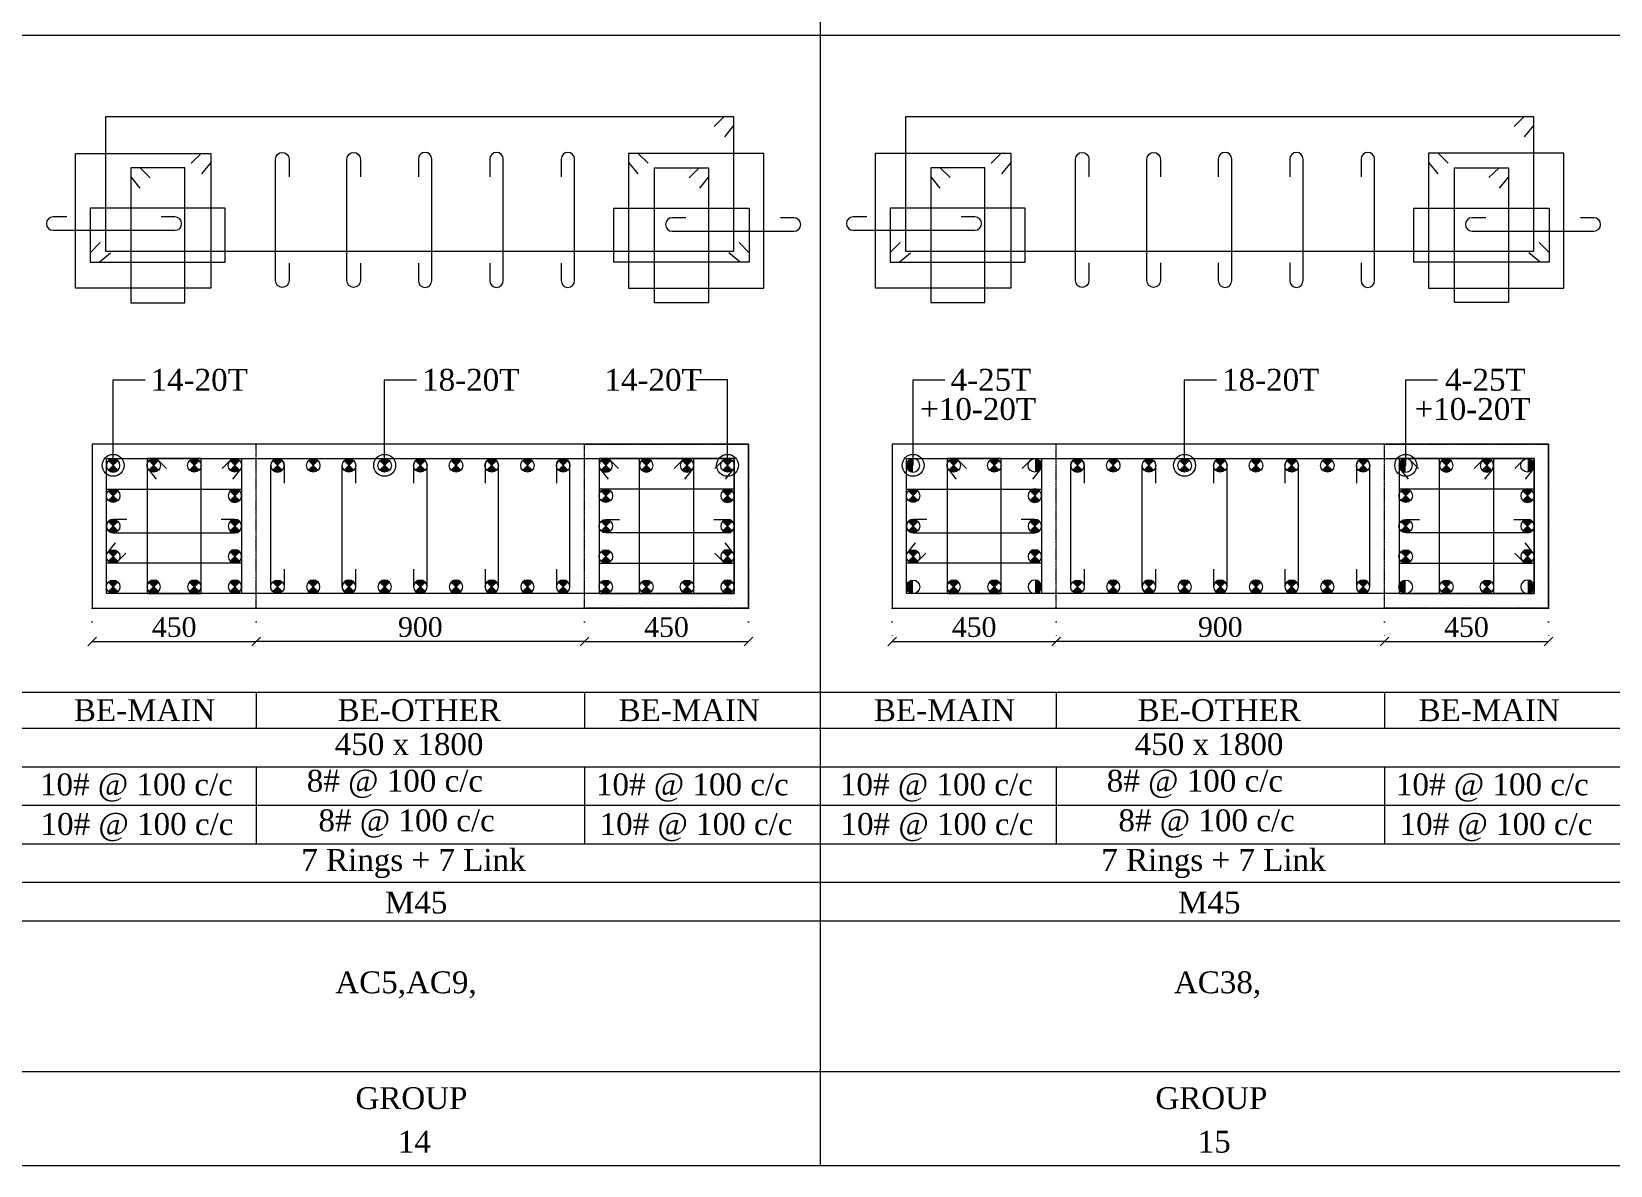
# Model space of a CAD drawing. Header units: millimetres. Extents: x 303 to 27724, y 300 to 68956.
# Drawn here: x 10207 to 14536, y 300 to 3408 of the extents above; entities that cross this region are included whole.
import ezdxf

# ---------------------------------------------------------------- set-up
doc = ezdxf.new("R2010")
doc.units = ezdxf.units.MM
doc.linetypes.add('DOT2', pattern=[0.125, 0, -0.125])
doc.linetypes.add('HIDDEN', pattern=[0.375, 0.25, -0.125])
doc.layers.get('Defpoints').update_dxf_attribs({"lineweight": 0})
for name, color, linetype, lineweight in [('S-COL. STEEL DIA', 1, 'Continuous', 9), ('S-DIM FOOTING', 7, 'Continuous', 0), ('S-SECTION', 5, 'Continuous', 0), ('S-SECTION MARK', 7, 'Continuous', 0), ('S-SHEET', 7, 'Continuous', 0), ('S-STEEL', 1, 'Continuous', 9), ('S-STEEL-1', 1, 'Continuous', 0), ('S-TEXT', 7, 'Continuous', 0)]:
    doc.layers.add(name, color=color, linetype=linetype, lineweight=lineweight)
doc.styles.add('AR', font='ARIALUNI.TTF', dxfattribs={"width": 0.8})
doc.styles.add('S-ROMANS', font='times.ttf')
doc.styles.add('TEXT', font='times.ttf')
doc.dimstyles.new('100', dxfattribs={"dimtxt": 180, "dimasz": 80, "dimexe": 0.18, "dimexo": 0.0625, "dimgap": 1, "dimtad": 1, "dimdec": 0, "dimzin": 0, "dimdsep": 46, "dimtxsty": 'AR', "dimblk": 'DOT', "dimcen": 0.09, "dimse1": 1, "dimse2": 1, "dimclrd": 50, "dimclrt": 256, "dimadec": 0, "dimazin": 0, "dimtfac": 1, "dimtdec": 0, "dimtix": 1, "dimtofl": 0, "dimtmove": 2, "dimatfit": 0, "dimfxl": 1, "dimtolj": 1, "dimtzin": 0, "dimlwd": -1, "dimarcsym": 0})
doc.dimstyles.new('SETU', dxfattribs={"dimtxt": 230, "dimasz": 0.2, "dimexe": 0.1, "dimexo": 0.1, "dimgap": 0.05, "dimtad": 1, "dimdec": 0, "dimzin": 0, "dimdsep": 46, "dimtxsty": 'TEXT', "dimblk": 'OBLIQUE', "dimcen": 0.09, "dimdle": 0.1, "dimclrd": 4, "dimclre": 256, "dimclrt": 256, "dimadec": 1, "dimazin": 0, "dimtfac": 1, "dimtdec": 0, "dimtix": 1, "dimtofl": 0, "dimtmove": 2, "dimatfit": 0, "dimfxl": 1, "dimtolj": 1, "dimtzin": 0, "dimlwd": -1, "dimlwe": -1, "dimarcsym": 1})

# ---------------------------------------------------------------- blocks, each defined once
blk = doc.blocks.new('*U18')
at = {"layer": 'S-COL. STEEL DIA'}
h = blk.add_hatch(color=256, dxfattribs=at)
h.dxf.hatch_style = 1
h.paths.add_polyline_path([(0, 0), (0, -18.5, 0.198912), (13, -13)])
h.paths.add_polyline_path([(0, 0), (-13, -13, 0.198912), (0, -18.5)])
h.paths.add_polyline_path([(0, 18.5, 0.198912), (-13, 13), (0, 0)])
h.paths.add_polyline_path([(13, 13, 0.198912), (0, 18.5), (0, 0)])
at = {"layer": 'S-COL. STEEL DIA', "lineweight": 5}
for p, q in [((-13, 13), (13, -13)), ((13, 13), (-13, -13))]:
    blk.add_line(p, q, dxfattribs=at)
blk.add_circle((0, 0), 18.5, dxfattribs=at)
blk = doc.blocks.new('_Dot')
at = {"linetype": 'ByBlock', "lineweight": -2}
blk.add_line((-0.5, 0), (-1, 0), dxfattribs=at)
at = {"linetype": 'ByBlock', "const_width": 0.5}
blk.add_lwpolyline([(-0.25, 0, 1), (0.25, 0, 1)], format="xyb", close=True, dxfattribs=at)
blk = doc.blocks.new('_Oblique')
at = {"color": 0, "linetype": 'ByBlock', "lineweight": -2}
blk.add_line((-0.5, -0.5), (0.5, 0.5), dxfattribs=at)
blk = doc.blocks.new('*D907')
at = {"layer": 'Defpoints', "color": 0}
for p in [(1839273.4, 621861), (1839723.4, 621861), (1839723.4, 621769.5)]:
    blk.add_point(p, dxfattribs=at)
at = {"layer": 'S-DIM FOOTING', "linetype": 'DOT2', "ltscale": 300}
for p, q in [((1839273.4, 621860.9), (1839273.4, 621769.4)), ((1839723.4, 621860.9), (1839723.4, 621769.4))]:
    blk.add_line(p, q, dxfattribs=at)
at = {"layer": 'S-DIM FOOTING', "ltscale": 300}
blk.add_line((1839273.2, 621769.5), (1839723.5, 621769.5), dxfattribs=at)
at = {"layer": 'S-DIM FOOTING', "linetype": 'ByBlock', "xscale": 24, "yscale": 24, "zscale": 24, "rotation": 180}
blk.add_blockref('_Oblique', (1839273.4, 621769.5), dxfattribs=at)
at = {"layer": 'S-DIM FOOTING', "linetype": 'ByBlock', "xscale": 24, "yscale": 24, "zscale": 24}
blk.add_blockref('_Oblique', (1839723.4, 621769.5), dxfattribs=at)
at = {"layer": 'S-DIM FOOTING', "insert": (1839498.4, 621809), "char_height": 54, "attachment_point": 5, "style": 'TEXT'}
blk.add_mtext('\\A1;450', dxfattribs=at)
blk = doc.blocks.new('*D908')
at = {"layer": 'Defpoints', "color": 0}
for p in [(1839723.4, 621861), (1840623.4, 621861), (1839723.4, 621769.5)]:
    blk.add_point(p, dxfattribs=at)
at = {"layer": 'S-DIM FOOTING', "linetype": 'DOT2', "ltscale": 300}
for p, q in [((1839723.4, 621860.9), (1839723.4, 621769.4)), ((1840623.4, 621860.9), (1840623.4, 621769.4))]:
    blk.add_line(p, q, dxfattribs=at)
at = {"layer": 'S-DIM FOOTING', "ltscale": 300}
blk.add_line((1840623.5, 621769.5), (1839723.2, 621769.5), dxfattribs=at)
at = {"layer": 'S-DIM FOOTING', "linetype": 'ByBlock', "xscale": 24, "yscale": 24, "zscale": 24, "rotation": 180}
blk.add_blockref('_Oblique', (1839723.4, 621769.5), dxfattribs=at)
at = {"layer": 'S-DIM FOOTING', "linetype": 'ByBlock', "xscale": 24, "yscale": 24, "zscale": 24}
blk.add_blockref('_Oblique', (1840623.4, 621769.5), dxfattribs=at)
at = {"layer": 'S-DIM FOOTING', "insert": (1840173.4, 621809.1), "char_height": 54, "attachment_point": 5, "style": 'TEXT'}
blk.add_mtext('\\A1;900', dxfattribs=at)
blk = doc.blocks.new('*D909')
at = {"layer": 'Defpoints', "color": 0}
for p in [(1840623.4, 621861), (1841073.4, 621861), (1841073.4, 621769.5)]:
    blk.add_point(p, dxfattribs=at)
at = {"layer": 'S-DIM FOOTING', "linetype": 'DOT2', "ltscale": 300}
for p, q in [((1840623.4, 621860.9), (1840623.4, 621769.4)), ((1841073.4, 621860.9), (1841073.4, 621769.4))]:
    blk.add_line(p, q, dxfattribs=at)
at = {"layer": 'S-DIM FOOTING', "ltscale": 300}
blk.add_line((1840623.2, 621769.5), (1841073.5, 621769.5), dxfattribs=at)
at = {"layer": 'S-DIM FOOTING', "linetype": 'ByBlock', "xscale": 24, "yscale": 24, "zscale": 24, "rotation": 180}
blk.add_blockref('_Oblique', (1840623.4, 621769.5), dxfattribs=at)
at = {"layer": 'S-DIM FOOTING', "linetype": 'ByBlock', "xscale": 24, "yscale": 24, "zscale": 24}
blk.add_blockref('_Oblique', (1841073.4, 621769.5), dxfattribs=at)
at = {"layer": 'S-DIM FOOTING', "insert": (1840848.4, 621809), "char_height": 54, "attachment_point": 5, "style": 'TEXT'}
blk.add_mtext('\\A1;450', dxfattribs=at)
blk = doc.blocks.new('*U17')
at = {"layer": 'S-COL. STEEL DIA'}
h = blk.add_hatch(color=256, dxfattribs=at)
h.dxf.hatch_style = 1
h.paths.add_polyline_path([(0, 18.5, 0.414214), (-18.5, 0, 0.414214), (0, -18.5)])
at = {"layer": 'S-COL. STEEL DIA', "lineweight": 5}
blk.add_circle((0, 0), 18.5, dxfattribs=at)
blk = doc.blocks.new('*D940')
at = {"layer": 'Defpoints', "color": 0}
for p in [(1841466.9, 614576.9), (1841916.9, 614576.9), (1841916.9, 614485.4)]:
    blk.add_point(p, dxfattribs=at)
at = {"layer": 'S-DIM FOOTING', "linetype": 'DOT2', "ltscale": 300}
for p, q in [((1841466.9, 614576.8), (1841466.9, 614485.2)), ((1841916.9, 614576.8), (1841916.9, 614485.2))]:
    blk.add_line(p, q, dxfattribs=at)
at = {"layer": 'S-DIM FOOTING', "ltscale": 300}
blk.add_line((1841466.8, 614485.4), (1841917.1, 614485.4), dxfattribs=at)
at = {"layer": 'S-DIM FOOTING', "linetype": 'ByBlock', "xscale": 24, "yscale": 24, "zscale": 24, "rotation": 180}
blk.add_blockref('_Oblique', (1841466.9, 614485.4), dxfattribs=at)
at = {"layer": 'S-DIM FOOTING', "linetype": 'ByBlock', "xscale": 24, "yscale": 24, "zscale": 24}
blk.add_blockref('_Oblique', (1841916.9, 614485.4), dxfattribs=at)
at = {"layer": 'S-DIM FOOTING', "insert": (1841691.9, 614524.8), "char_height": 54, "attachment_point": 5, "style": 'TEXT'}
blk.add_mtext('\\A1;450', dxfattribs=at)
blk = doc.blocks.new('*D941')
at = {"layer": 'Defpoints', "color": 0}
for p in [(1841916.9, 614576.9), (1842816.9, 614576.9), (1841916.9, 614485.4)]:
    blk.add_point(p, dxfattribs=at)
at = {"layer": 'S-DIM FOOTING', "linetype": 'DOT2', "ltscale": 300}
for p, q in [((1841916.9, 614576.8), (1841916.9, 614485.2)), ((1842816.9, 614576.8), (1842816.9, 614485.2))]:
    blk.add_line(p, q, dxfattribs=at)
at = {"layer": 'S-DIM FOOTING', "ltscale": 300}
blk.add_line((1842817.1, 614485.4), (1841916.8, 614485.4), dxfattribs=at)
at = {"layer": 'S-DIM FOOTING', "linetype": 'ByBlock', "xscale": 24, "yscale": 24, "zscale": 24, "rotation": 180}
blk.add_blockref('_Oblique', (1841916.9, 614485.4), dxfattribs=at)
at = {"layer": 'S-DIM FOOTING', "linetype": 'ByBlock', "xscale": 24, "yscale": 24, "zscale": 24}
blk.add_blockref('_Oblique', (1842816.9, 614485.4), dxfattribs=at)
at = {"layer": 'S-DIM FOOTING', "insert": (1842366.9, 614524.9), "char_height": 54, "attachment_point": 5, "style": 'TEXT'}
blk.add_mtext('\\A1;900', dxfattribs=at)
blk = doc.blocks.new('*D942')
at = {"layer": 'Defpoints', "color": 0}
for p in [(1842816.9, 614576.9), (1843266.9, 614576.9), (1843266.9, 614485.4)]:
    blk.add_point(p, dxfattribs=at)
at = {"layer": 'S-DIM FOOTING', "linetype": 'DOT2', "ltscale": 300}
for p, q in [((1842816.9, 614576.8), (1842816.9, 614485.2)), ((1843266.9, 614576.8), (1843266.9, 614485.2))]:
    blk.add_line(p, q, dxfattribs=at)
at = {"layer": 'S-DIM FOOTING', "ltscale": 300}
blk.add_line((1842816.8, 614485.4), (1843267.1, 614485.4), dxfattribs=at)
at = {"layer": 'S-DIM FOOTING', "linetype": 'ByBlock', "xscale": 24, "yscale": 24, "zscale": 24, "rotation": 180}
blk.add_blockref('_Oblique', (1842816.9, 614485.4), dxfattribs=at)
at = {"layer": 'S-DIM FOOTING', "linetype": 'ByBlock', "xscale": 24, "yscale": 24, "zscale": 24}
blk.add_blockref('_Oblique', (1843266.9, 614485.4), dxfattribs=at)
at = {"layer": 'S-DIM FOOTING', "insert": (1843041.9, 614524.8), "char_height": 54, "attachment_point": 5, "style": 'TEXT'}
blk.add_mtext('\\A1;450', dxfattribs=at)
blk = doc.blocks.new('44')
at = {"layer": 'S-SECTION', "color": 8, "linetype": 'HIDDEN', "ltscale": 0.1, "elevation": 1}
for points in [[(1839723.4, 621861), (1839723.4, 622311), (1839273.4, 622311), (1839273.4, 621861)], [(1840623.4, 621861), (1840623.4, 622311), (1841073.4, 622311), (1841073.4, 621861)]]:
    blk.add_lwpolyline(points, close=True, dxfattribs=at)
at = {"layer": 'S-SECTION', "elevation": 1}
blk.add_lwpolyline([(1839273.4, 622311), (1839273.4, 621861), (1841073.4, 621861), (1841073.4, 622311)], close=True, dxfattribs=at)
at = {"layer": 'S-SHEET'}
for p, q in [((1839723.4, 621631.3, 0.7), (1839723.4, 621531.7, 0.7)), ((1840623.4, 621631.3, 0.7), (1840623.4, 621531.7, 0.7)), ((1839723.4, 621426.5, 0.7), (1839723.4, 621215.2, 0.7)), ((1840623.4, 621426.5, 0.7), (1840623.4, 621215.2, 0.7))]:
    blk.add_line(p, q, dxfattribs=at)
at = {"layer": 'S-STEEL', "color": 1}
for points, elevation in [([(1840978.7, 623181.7), (1841006.2, 623209), (1841032.3, 623209), (1841032.3, 622839), (1839310.7, 622839), (1839310.7, 623209), (1841032.3, 623209), (1841032.3, 623184), (1841007.1, 623153.1)], 1.2), ([(1840980.6, 622243.7), (1841008.1, 622271), (1841034.2, 622271), (1841034.2, 621901), (1839312.6, 621901), (1839312.6, 622271), (1841034.2, 622271), (1841034.2, 622246), (1841009, 622215.1)], 1)]:
    blk.add_lwpolyline(points, dxfattribs=dict(at, elevation=elevation))
at = {"layer": 'S-STEEL', "color": 3}
for points, elevation in [([(1839813.3, 622807.4), (1839813.3, 622759, -1), (1839776.4, 622759), (1839776.4, 623092.1, -1), (1839813.3, 623092.1), (1839813.3, 623043.6)], 1), ([(1840009, 622807.4), (1840009, 622759, -1), (1839972.1, 622759), (1839972.1, 623092.1, -1), (1840009, 623092.1), (1840009, 623043.6)], 1), ([(1840167.9, 622807.4), (1840167.9, 622759, 1), (1840204.8, 622759), (1840204.8, 623092.1, 1), (1840167.9, 623092.1), (1840167.9, 623043.6)], 1), ([(1840363.7, 622807.4), (1840363.7, 622759, 1), (1840400.6, 622759), (1840400.6, 623092.1, 1), (1840363.7, 623092.1), (1840363.7, 623043.6)], 1), ([(1840559.5, 622807.4), (1840559.5, 622759, 1), (1840596.4, 622759), (1840596.4, 623092.1, 1), (1840559.5, 623092.1), (1840559.5, 623043.6)], 1), ([(1839204.2, 622933.9), (1839166.5, 622933.9, 1), (1839166.5, 622897), (1839500.4, 622897, 1), (1839500.4, 622933.9), (1839463.1, 622933.9)], 1.4), ([(1840901.7, 622931.4), (1840864, 622931.4, 1), (1840864, 622894.5), (1841197.9, 622894.5, 1), (1841197.9, 622931.4), (1841160.6, 622931.4)], 1.4), ([(1839800.3, 621967.9), (1839800.3, 621919.5, -1), (1839763.4, 621919.5), (1839763.4, 622252.6, -1), (1839800.3, 622252.6), (1839800.3, 622204.1)], 1), ([(1839996, 621967.9), (1839996, 621919.5, -1), (1839959.1, 621919.5), (1839959.1, 622252.6, -1), (1839996, 622252.6), (1839996, 622204.1)], 1), ([(1840154.9, 621967.9), (1840154.9, 621919.5, 1), (1840191.8, 621919.5), (1840191.8, 622252.6, 1), (1840154.9, 622252.6), (1840154.9, 622204.1)], 1), ([(1840350.7, 621967.9), (1840350.7, 621919.5, 1), (1840387.6, 621919.5), (1840387.6, 622252.6, 1), (1840350.7, 622252.6), (1840350.7, 622204.1)], 1), ([(1840546.5, 621967.9), (1840546.5, 621919.5, 1), (1840583.4, 621919.5), (1840583.4, 622252.6, 1), (1840546.5, 622252.6), (1840546.5, 622204.1)], 1), ([(1839368.7, 622104.5), (1839331, 622104.5, 1), (1839331, 622067.6), (1839664.9, 622067.6, 1), (1839664.9, 622104.5), (1839627.6, 622104.5)], 1), ([(1840978, 622104.5), (1841015.7, 622104.5, -1), (1841015.7, 622067.6), (1840681.9, 622067.6, -1), (1840681.9, 622104.5), (1840719.1, 622104.5)], 1)]:
    blk.add_lwpolyline(points, format="xyb", dxfattribs=dict(at, elevation=elevation))
at = {"layer": 'S-STEEL-1', "color": 6, "elevation": 1}
for points in [[(1839545, 623080.7), (1839572.5, 623108), (1839598.5, 623108), (1839598.5, 622738), (1839227.8, 622738), (1839227.8, 623108), (1839598.5, 623108), (1839598.5, 623083), (1839573.3, 623052.1)], [(1840798, 623080.7), (1840770.4, 623108), (1840744.4, 623108), (1840744.4, 622738), (1841115.2, 622738), (1841115.2, 623108), (1840744.4, 623108), (1840744.4, 623083), (1840769.6, 623052.1)], [(1839629.8, 622243.7), (1839657.3, 622271), (1839683.3, 622271), (1839683.3, 621901), (1839312.6, 621901), (1839312.6, 622271), (1839683.3, 622271), (1839683.3, 622246), (1839658.1, 622215.1)], [(1840717, 622243.7), (1840689.4, 622271), (1840663.4, 622271), (1840663.4, 621901), (1841034.2, 621901), (1841034.2, 622271), (1840663.4, 622271), (1840663.4, 622246), (1840688.6, 622215.1)]]:
    blk.add_lwpolyline(points, dxfattribs=at)
at = {"layer": 'S-STEEL-1', "color": 41}
for points, elevation in [([(1839432.9, 623041.3), (1839405.3, 623068.6), (1839379.3, 623068.6), (1839379.3, 622698.6), (1839527.4, 622698.6), (1839527.4, 623068.6), (1839379.3, 623068.6), (1839379.3, 623043.6), (1839404.5, 623012.7)], 1.2), ([(1840910.1, 623041.3), (1840937.6, 623068.6), (1840963.6, 623068.6), (1840963.6, 622698.6), (1840815.6, 622698.6), (1840815.6, 623068.6), (1840963.6, 623068.6), (1840963.6, 623043.6), (1840938.4, 623012.7)], 1.2), ([(1839295.2, 622863.3), (1839267.9, 622835.7), (1839267.9, 622809.7), (1839638.6, 622809.7), (1839638.6, 622957.8), (1839267.9, 622957.8), (1839267.9, 622809.7), (1839292.9, 622809.7), (1839323.8, 622834.9)], 1.2), ([(1841047.7, 622863.3), (1841075, 622835.7), (1841075, 622809.7), (1840704.3, 622809.7), (1840704.3, 622957.8), (1841075, 622957.8), (1841075, 622809.7), (1841050, 622809.7), (1841019.2, 622834.9)], 1.2), ([(1839477.6, 622243.7), (1839450, 622271), (1839424, 622271), (1839424, 621901), (1839572.1, 621901), (1839572.1, 622271), (1839424, 622271), (1839424, 622246), (1839449.2, 622215.1)], 1), ([(1840869.2, 622243.7), (1840896.7, 622271), (1840922.7, 622271), (1840922.7, 621901), (1840774.7, 621901), (1840774.7, 622271), (1840922.7, 622271), (1840922.7, 622246), (1840897.5, 622215.1)], 1), ([(1839366.1, 622011.6), (1839338.5, 621984.3), (1839312.5, 621984.3), (1839312.5, 622187.7), (1839683.3, 622187.7), (1839683.3, 621984.3), (1839312.5, 621984.3), (1839312.5, 622009.3), (1839337.7, 622040.2)], 1), ([(1840980.7, 622011.6), (1841008.2, 621984.3), (1841034.2, 621984.3), (1841034.2, 622187.7), (1840663.4, 622187.7), (1840663.4, 621984.3), (1841034.2, 621984.3), (1841034.2, 622009.3), (1841009, 622040.2)], 1)]:
    blk.add_lwpolyline(points, dxfattribs=dict(at, elevation=elevation))
at = {"layer": 'S-COL. STEEL DIA', "xscale": -1, "rotation": 180}
for p in [(1839331, 622252.6, 1), (1839781.8, 622252.6, 1), (1840681.8, 622252.6, 1), (1840793.1, 622252.6, 1), (1840904.4, 622252.6, 1)]:
    blk.add_blockref('*U18', p, dxfattribs=at)
at = {"layer": 'S-COL. STEEL DIA', "rotation": 180}
for p in [(1839442.3, 622252.6, 1), (1839553.6, 622252.6, 1), (1839664.9, 622252.6, 1), (1839879.7, 622252.6, 1), (1839977.6, 622252.6, 1), (1840075.5, 622252.6, 1), (1840173.4, 622252.6, 1), (1840271.3, 622252.6, 1), (1840369.1, 622252.6, 1), (1840467, 622252.6, 1), (1840564.9, 622252.6, 1), (1841015.7, 622252.6, 1)]:
    blk.add_blockref('*U18', p, dxfattribs=at)
at = {"layer": 'S-COL. STEEL DIA'}
for p in [(1839331, 622169.3, 1), (1840681.9, 622169.3, 1), (1839331, 622086, 1), (1840681.9, 622086, 1), (1839331, 622002.8, 1), (1840681.9, 622002.8, 1), (1839331, 621919.5, 1), (1839781.8, 621919.5, 1), (1840681.8, 621919.5, 1), (1840793.1, 621919.5, 1), (1840904.4, 621919.5, 1)]:
    blk.add_blockref('*U18', p, dxfattribs=at)
at = {"layer": 'S-COL. STEEL DIA', "xscale": -1}
for p in [(1839664.9, 622169.3, 1), (1841015.7, 622169.3, 1), (1839664.9, 622086, 1), (1841015.7, 622086, 1), (1839664.9, 622002.8, 1), (1841015.7, 622002.8, 1), (1839442.3, 621919.5, 1), (1839553.6, 621919.5, 1), (1839664.9, 621919.5, 1), (1839879.7, 621919.5, 1), (1839977.6, 621919.5, 1), (1840075.5, 621919.5, 1), (1840173.4, 621919.5, 1), (1840271.3, 621919.5, 1), (1840369.1, 621919.5, 1), (1840467, 621919.5, 1), (1840564.9, 621919.5, 1), (1841015.7, 621919.5, 1)]:
    blk.add_blockref('*U18', p, dxfattribs=at)
at = {"layer": 'S-TEXT', "color": 7, "style": 'TEXT'}
for s, p in [('14-20T', (1839433.7, 622457.2, 0.7)), ('18-20T', (1840178.2, 622457.2, 0.7)), ('14-20T', (1840678.2, 622457.2, 0.7))]:
    blk.add_text(s, height=60, dxfattribs=at).set_placement(p)
at = {"layer": 'S-TEXT', "style": 'S-ROMANS'}
for s, p in [('BE-MAIN ', (1839223.4, 621551.5, 0.7)), ('BE-OTHER', (1839946.4, 621551.5, 0.7)), ('BE-MAIN ', (1840716.9, 621551.5, 0.7)), ('450 x 1800', (1839938.6, 621458.2, 0.7)), ('10# @ 100 c/c', (1839130.4, 621348, 0.7)), ('8# @ 100 c/c', (1839861.9, 621358, 0.7)), ('10# @ 100 c/c', (1840654.9, 621348, 0.7)), ('10# @ 100 c/c', (1839131.9, 621239.4, 0.7)), ('8# @ 100 c/c', (1839893.9, 621249.4, 0.7)), ('10# @ 100 c/c', (1840664.9, 621239.4, 0.7)), ('7 Rings + 7 Link', (1839847, 621140.9, 0.7)), ('M45', (1840076.3, 621024.2, 0.7))]:
    blk.add_text(s, height=60, dxfattribs=at).set_placement(p)
at = {"layer": 'S-DIM FOOTING', "ltscale": 300}
for base, p1, p2, picture, middle in [((1839723.4, 621769.5, 0.7), (1839273.4, 621861, 1), (1839723.4, 621861, 1), '*D907', (1839498.4, 621809, 0.7)), ((1841073.4, 621769.5, 0.7), (1840623.4, 621861, 1), (1841073.4, 621861, 1), '*D909', (1840848.4, 621809, 0.7))]:
    dim = blk.add_linear_dim(base=base, p1=p1, p2=p2, dimstyle='SETU', override={"dimscale": 1.2, "dimtxt": 45, "dimasz": 20, "dimgap": 10, "dimblk1": 'Oblique', "dimblk2": 'Oblique', "dimsah": 1, "dimclrd": 256, "dimarcsym": 1}, dxfattribs=at)
    dim.commit()
    dim.dimension.update_dxf_attribs({"geometry": picture, "text_midpoint": middle})
dim = blk.add_linear_dim(base=(1839723.4, 621769.5, 0.7), p1=(1840623.4, 621861, 1), p2=(1839723.4, 621861, 1), angle=180, dimstyle='SETU', override={"dimscale": 1.2, "dimtxt": 45, "dimasz": 20, "dimgap": 10, "dimblk1": 'Oblique', "dimblk2": 'Oblique', "dimsah": 1, "dimclrd": 256, "dimarcsym": 1}, dxfattribs=at)
dim.commit()
dim.dimension.update_dxf_attribs({"geometry": '*D908', "text_midpoint": (1840173.4, 621809.1, 0.7)})
at = {"layer": 'S-SECTION MARK'}
for points in [[(1839331, 622252.6, 1), (1839331, 622487, 1), (1839418.5, 622487, 1)], [(1840075.5, 622252.6, 1), (1840075.5, 622487, 1), (1840163, 622487, 1)], [(1841015.7, 622252.6, 1), (1841015.7, 622487, 1), (1840928.3, 622487, 1)]]:
    blk.add_leader(points, dimstyle='100', override={"dimasz": 60, "dimtad": 0, "dimclrd": 256, "dimldrblk": 'DotBlank', "dimfxl": 50, "dimfxlon": 1, "dimarcsym": 1}, dxfattribs=at)
blk = doc.blocks.new('RGERT')
at = {"layer": 'S-SECTION', "color": 8, "linetype": 'HIDDEN', "ltscale": 0.1, "elevation": 1.8}
for points in [[(1841916.9, 614576.9), (1841916.9, 615026.9), (1841466.9, 615026.9), (1841466.9, 614576.9)], [(1842816.9, 614576.9), (1842816.9, 615026.9), (1843266.9, 615026.9), (1843266.9, 614576.9)]]:
    blk.add_lwpolyline(points, close=True, dxfattribs=at)
at = {"layer": 'S-SECTION', "elevation": 1.8}
blk.add_lwpolyline([(1841466.9, 615026.9), (1841466.9, 614576.9), (1843266.9, 614576.9), (1843266.9, 615026.9)], close=True, dxfattribs=at)
at = {"layer": 'S-SHEET'}
for p, q in [((1841916.9, 614347.1, 1.6), (1841916.9, 614247.6, 1.6)), ((1842816.9, 614347.1, 1.6), (1842816.9, 614247.6, 1.6)), ((1841916.9, 614142.3, 1.6), (1841916.9, 613931, 1.6)), ((1842816.9, 614142.3, 1.6), (1842816.9, 613931, 1.6))]:
    blk.add_line(p, q, dxfattribs=at)
at = {"layer": 'S-STEEL', "color": 1}
for points, elevation in [([(1843172.3, 615897.5), (1843199.8, 615924.8), (1843225.8, 615924.8), (1843225.8, 615554.8), (1841504.2, 615554.8), (1841504.2, 615924.8), (1843225.8, 615924.8), (1843225.8, 615899.8), (1843200.6, 615868.9)], 2.1), ([(1843174.2, 614959.6), (1843201.7, 614986.9), (1843227.7, 614986.9), (1843227.7, 614616.9), (1841506.1, 614616.9), (1841506.1, 614986.9), (1843227.7, 614986.9), (1843227.7, 614961.9), (1843202.5, 614931)], 1.8)]:
    blk.add_lwpolyline(points, dxfattribs=dict(at, elevation=elevation))
at = {"layer": 'S-STEEL', "color": 3}
for points, elevation in [([(1842006.8, 615523.3), (1842006.8, 615474.8, -1), (1841969.9, 615474.8), (1841969.9, 615807.9, -1), (1842006.8, 615807.9), (1842006.8, 615759.5)], 1.8), ([(1842202.6, 615523.3), (1842202.6, 615474.8, -1), (1842165.7, 615474.8), (1842165.7, 615807.9, -1), (1842202.6, 615807.9), (1842202.6, 615759.5)], 1.8), ([(1842361.5, 615523.3), (1842361.5, 615474.8, 1), (1842398.4, 615474.8), (1842398.4, 615807.9, 1), (1842361.5, 615807.9), (1842361.5, 615759.5)], 1.8), ([(1842557.3, 615523.3), (1842557.3, 615474.8, 1), (1842594.2, 615474.8), (1842594.2, 615807.9, 1), (1842557.3, 615807.9), (1842557.3, 615759.5)], 1.8), ([(1842753, 615523.3), (1842753, 615474.8, 1), (1842789.9, 615474.8), (1842789.9, 615807.9, 1), (1842753, 615807.9), (1842753, 615759.5)], 1.8), ([(1841397.8, 615649.8), (1841360.1, 615649.8, 1), (1841360.1, 615612.9), (1841693.9, 615612.9, 1), (1841693.9, 615649.8), (1841656.7, 615649.8)], 2.2), ([(1843095.3, 615647.3), (1843057.6, 615647.3, 1), (1843057.6, 615610.4), (1843391.4, 615610.4, 1), (1843391.4, 615647.3), (1843354.2, 615647.3)], 2.2), ([(1841993.8, 614683.8), (1841993.8, 614635.3, -1), (1841956.9, 614635.3), (1841956.9, 614968.4, -1), (1841993.8, 614968.4), (1841993.8, 614920)], 1.8), ([(1842189.6, 614683.8), (1842189.6, 614635.3, -1), (1842152.7, 614635.3), (1842152.7, 614968.4, -1), (1842189.6, 614968.4), (1842189.6, 614920)], 1.8), ([(1842348.5, 614683.8), (1842348.5, 614635.3, 1), (1842385.4, 614635.3), (1842385.4, 614968.4, 1), (1842348.5, 614968.4), (1842348.5, 614920)], 1.8), ([(1842544.3, 614683.8), (1842544.3, 614635.3, 1), (1842581.2, 614635.3), (1842581.2, 614968.4, 1), (1842544.3, 614968.4), (1842544.3, 614920)], 1.8), ([(1842740, 614683.8), (1842740, 614635.3, 1), (1842776.9, 614635.3), (1842776.9, 614968.4, 1), (1842740, 614968.4), (1842740, 614920)], 1.8), ([(1841562.3, 614820.3), (1841524.6, 614820.3, 1), (1841524.6, 614783.4), (1841858.4, 614783.4, 1), (1841858.4, 614820.3), (1841821.2, 614820.3)], 1.8), ([(1843171.6, 614820.3), (1843209.3, 614820.3, -1), (1843209.3, 614783.4), (1842875.4, 614783.4, -1), (1842875.4, 614820.3), (1842912.7, 614820.3)], 1.8)]:
    blk.add_lwpolyline(points, format="xyb", dxfattribs=dict(at, elevation=elevation))
at = {"layer": 'S-STEEL-1', "color": 6, "elevation": 1.8}
for points in [[(1841738.5, 615796.6), (1841766.1, 615823.9), (1841792.1, 615823.9), (1841792.1, 615453.9), (1841421.3, 615453.9), (1841421.3, 615823.9), (1841792.1, 615823.9), (1841792.1, 615798.9), (1841766.9, 615768)], [(1842991.5, 615796.6), (1842964, 615823.9), (1842938, 615823.9), (1842938, 615453.9), (1843308.7, 615453.9), (1843308.7, 615823.9), (1842938, 615823.9), (1842938, 615798.9), (1842963.2, 615768)], [(1841823.3, 614959.6), (1841850.9, 614986.9), (1841876.9, 614986.9), (1841876.9, 614616.9), (1841506.1, 614616.9), (1841506.1, 614986.9), (1841876.9, 614986.9), (1841876.9, 614961.9), (1841851.7, 614931)], [(1842910.5, 614959.6), (1842883, 614986.9), (1842857, 614986.9), (1842857, 614616.9), (1843227.7, 614616.9), (1843227.7, 614986.9), (1842857, 614986.9), (1842857, 614961.9), (1842882.2, 614931)]]:
    blk.add_lwpolyline(points, dxfattribs=at)
at = {"layer": 'S-STEEL-1', "color": 41}
for points, elevation in [([(1841626.4, 615757.2), (1841598.9, 615784.5), (1841572.9, 615784.5), (1841572.9, 615414.5), (1841720.9, 615414.5), (1841720.9, 615784.5), (1841572.9, 615784.5), (1841572.9, 615759.5), (1841598.1, 615728.6)], 2.1), ([(1843103.6, 615757.2), (1843131.2, 615784.5), (1843157.2, 615784.5), (1843157.2, 615414.5), (1843009.1, 615414.5), (1843009.1, 615784.5), (1843157.2, 615784.5), (1843157.2, 615759.5), (1843132, 615728.6)], 2.1), ([(1841488.8, 615579.1), (1841461.5, 615551.6), (1841461.5, 615525.6), (1841832.2, 615525.6), (1841832.2, 615673.6), (1841461.5, 615673.6), (1841461.5, 615525.6), (1841486.5, 615525.6), (1841517.3, 615550.7)], 2.1), ([(1843241.3, 615579.1), (1843268.6, 615551.6), (1843268.6, 615525.6), (1842897.9, 615525.6), (1842897.9, 615673.6), (1843268.6, 615673.6), (1843268.6, 615525.6), (1843243.6, 615525.6), (1843212.7, 615550.7)], 2.1), ([(1841671.1, 614959.6), (1841643.6, 614986.9), (1841617.6, 614986.9), (1841617.6, 614616.9), (1841765.6, 614616.9), (1841765.6, 614986.9), (1841617.6, 614986.9), (1841617.6, 614961.9), (1841642.8, 614931)], 1.8), ([(1843062.7, 614959.6), (1843090.3, 614986.9), (1843116.3, 614986.9), (1843116.3, 614616.9), (1842968.2, 614616.9), (1842968.2, 614986.9), (1843116.3, 614986.9), (1843116.3, 614961.9), (1843091.1, 614931)], 1.8), ([(1841559.6, 614727.5), (1841532.1, 614700.2), (1841506.1, 614700.2), (1841506.1, 614903.6), (1841876.9, 614903.6), (1841876.9, 614700.2), (1841506.1, 614700.2), (1841506.1, 614725.2), (1841531.3, 614756.1)], 1.8), ([(1843174.2, 614727.5), (1843201.7, 614700.2), (1843227.8, 614700.2), (1843227.8, 614903.6), (1842857, 614903.6), (1842857, 614700.2), (1843227.8, 614700.2), (1843227.8, 614725.2), (1843202.6, 614756.1)], 1.8)]:
    blk.add_lwpolyline(points, dxfattribs=dict(at, elevation=elevation))
at = {"layer": 'S-COL. STEEL DIA', "xscale": -1, "rotation": 180}
for name, p in [('*U17', (1841524.6, 614968.4, 1.8)), ('*U18', (1841975.4, 614968.4, 1.8)), ('*U17', (1842875.4, 614968.4, 1.8)), ('*U18', (1842986.7, 614968.4, 1.8)), ('*U18', (1843098, 614968.4, 1.8))]:
    blk.add_blockref(name, p, dxfattribs=at)
at = {"layer": 'S-COL. STEEL DIA', "rotation": 180}
for name, p in [('*U18', (1841635.9, 614968.4, 1.8)), ('*U18', (1841747.2, 614968.4, 1.8)), ('*U17', (1841858.5, 614968.4, 1.8)), ('*U18', (1842073.3, 614968.4, 1.8)), ('*U18', (1842171.2, 614968.4, 1.8)), ('*U18', (1842269, 614968.4, 1.8)), ('*U18', (1842366.9, 614968.4, 1.8)), ('*U18', (1842464.8, 614968.4, 1.8)), ('*U18', (1842562.7, 614968.4, 1.8)), ('*U18', (1842660.6, 614968.4, 1.8)), ('*U18', (1842758.5, 614968.4, 1.8)), ('*U17', (1843209.3, 614968.4, 1.8))]:
    blk.add_blockref(name, p, dxfattribs=at)
at = {"layer": 'S-COL. STEEL DIA'}
for name, p in [('*U18', (1841524.6, 614885.2, 1.8)), ('*U18', (1842875.4, 614885.2, 1.8)), ('*U18', (1841524.6, 614801.9, 1.8)), ('*U18', (1842875.4, 614801.9, 1.8)), ('*U18', (1841524.6, 614718.6, 1.8)), ('*U18', (1842875.4, 614718.6, 1.8)), ('*U17', (1841524.6, 614635.3, 1.8)), ('*U18', (1841975.4, 614635.3, 1.8)), ('*U17', (1842875.4, 614635.3, 1.8)), ('*U18', (1842986.7, 614635.3, 1.8)), ('*U18', (1843098, 614635.3, 1.8))]:
    blk.add_blockref(name, p, dxfattribs=at)
at = {"layer": 'S-COL. STEEL DIA', "xscale": -1}
for name, p in [('*U18', (1841858.4, 614885.2, 1.8)), ('*U18', (1843209.3, 614885.2, 1.8)), ('*U18', (1841858.4, 614801.9, 1.8)), ('*U18', (1843209.3, 614801.9, 1.8)), ('*U18', (1841858.4, 614718.6, 1.8)), ('*U18', (1843209.3, 614718.6, 1.8)), ('*U18', (1841635.9, 614635.3, 1.8)), ('*U18', (1841747.2, 614635.3, 1.8)), ('*U17', (1841858.5, 614635.3, 1.8)), ('*U18', (1842073.3, 614635.3, 1.8)), ('*U18', (1842171.2, 614635.3, 1.8)), ('*U18', (1842269, 614635.3, 1.8)), ('*U18', (1842366.9, 614635.3, 1.8)), ('*U18', (1842464.8, 614635.3, 1.8)), ('*U18', (1842562.7, 614635.3, 1.8)), ('*U18', (1842660.6, 614635.3, 1.8)), ('*U18', (1842758.5, 614635.3, 1.8)), ('*U17', (1843209.3, 614635.3, 1.8))]:
    blk.add_blockref(name, p, dxfattribs=at)
at = {"layer": 'S-TEXT', "color": 7, "style": 'TEXT'}
for s, p in [('4-25T', (1841627.2, 615173.1, 1.6)), ('18-20T', (1842371.7, 615173.1, 1.6)), ('4-25T', (1842982.9, 615173.1, 1.6)), ('+10-20T', (1841543.9, 615093, 1.6)), ('+10-20T', (1842899.6, 615093, 1.6))]:
    blk.add_text(s, height=60, dxfattribs=at).set_placement(p)
at = {"layer": 'S-TEXT', "style": 'S-ROMANS'}
for s, p in [('BE-MAIN ', (1841417, 614267.3, 1.6)), ('BE-OTHER', (1842140, 614267.3, 1.6)), ('BE-MAIN ', (1842910.5, 614267.3, 1.6)), ('450 x 1800', (1842132.2, 614174.1, 1.6)), ('10# @ 100 c/c', (1841324, 614063.8, 1.6)), ('8# @ 100 c/c', (1842055.5, 614073.8, 1.6)), ('10# @ 100 c/c', (1842848.5, 614063.8, 1.6)), ('10# @ 100 c/c', (1841325.5, 613955.2, 1.6)), ('8# @ 100 c/c', (1842087.5, 613965.2, 1.6)), ('10# @ 100 c/c', (1842858.5, 613955.2, 1.6)), ('7 Rings + 7 Link', (1842040.6, 613856.7, 1.6)), ('M45', (1842251.1, 613740, 1.6))]:
    blk.add_text(s, height=60, dxfattribs=at).set_placement(p)
at = {"layer": 'S-DIM FOOTING', "ltscale": 300}
for base, p1, p2, picture, middle in [((1841916.9, 614485.4, 1.6), (1841466.9, 614576.9, 1.8), (1841916.9, 614576.9, 1.8), '*D940', (1841691.9, 614524.8, 1.6)), ((1843266.9, 614485.4, 1.6), (1842816.9, 614576.9, 1.8), (1843266.9, 614576.9, 1.8), '*D942', (1843041.9, 614524.8, 1.6))]:
    dim = blk.add_linear_dim(base=base, p1=p1, p2=p2, dimstyle='SETU', override={"dimscale": 1.2, "dimtxt": 45, "dimasz": 20, "dimgap": 10, "dimblk1": 'Oblique', "dimblk2": 'Oblique', "dimsah": 1, "dimclrd": 256, "dimarcsym": 1}, dxfattribs=at)
    dim.commit()
    dim.dimension.update_dxf_attribs({"geometry": picture, "text_midpoint": middle})
dim = blk.add_linear_dim(base=(1841916.9, 614485.4, 1.6), p1=(1842816.9, 614576.9, 1.8), p2=(1841916.9, 614576.9, 1.8), angle=180, dimstyle='SETU', override={"dimscale": 1.2, "dimtxt": 45, "dimasz": 20, "dimgap": 10, "dimblk1": 'Oblique', "dimblk2": 'Oblique', "dimsah": 1, "dimclrd": 256, "dimarcsym": 1}, dxfattribs=at)
dim.commit()
dim.dimension.update_dxf_attribs({"geometry": '*D941', "text_midpoint": (1842366.9, 614524.9, 1.6)})
at = {"layer": 'S-SECTION MARK'}
for points in [[(1841524.6, 614968.4, 1.8), (1841524.6, 615202.9, 1.8), (1841612, 615202.9, 1.8)], [(1842269, 614968.4, 1.8), (1842269, 615202.9, 1.8), (1842356.5, 615202.9, 1.8)], [(1842875.4, 614968.4, 1.8), (1842875.4, 615202.9, 1.8), (1842962.9, 615202.9, 1.8)]]:
    blk.add_leader(points, dimstyle='100', override={"dimasz": 60, "dimtad": 0, "dimclrd": 256, "dimldrblk": 'DotBlank', "dimfxl": 50, "dimfxlon": 1, "dimarcsym": 1}, dxfattribs=at)

msp = doc.modelspace()

# ---------------------------------------------------------------- linework, layer by layer
at = {"layer": 'S-SHEET'}
for p, q in [((12369.1, 68956, -0.3), (12369.1, 299.8, 0.2)), ((303, 1597.6, 7.6), (27724.1, 1597.6, 7.6)), ((303, 1498.1, -0.2), (27724.1, 1498.1, -0.2)), ((303, 1392.8, -0.2), (27724.1, 1392.8, -0.2)), ((303, 1392.8, -0.2), (27724.1, 1392.8, -0.2)), ((303, 1287.1, -0.2), (27724.1, 1287.1, -0.2)), ((303, 1181.5, -0.2), (27724.1, 1181.5, -0.2)), ((303, 1076, -0.2), (27724.1, 1076, -0.2))]:
    msp.add_line(p, q, dxfattribs=at)
at = {"layer": 'S-SHEET', "color": 0}
for p, q in [((303, 3398.6, -0.2), (27724.1, 3398.6, -0.2)), ((303, 970.5, -0.2), (27724.1, 970.5, -0.2)), ((303, 299.8, -0.2), (27724.1, 299.8, 6))]:
    msp.add_line(p, q, dxfattribs=at)
at = {"layer": 'S-SHEET', "color": 0, "ltscale": 25}
msp.add_line((303, 557.5, -0.2), (27724.1, 557.5, -0.2), dxfattribs=at)

# ---------------------------------------------------------------- block references
at = {"layer": 'S-COL. STEEL DIA', "color": 2}
for name, p in [('44', (-1828900.8, -620033.7, 6.9)), ('RGERT', (-1828900.8, -612749.5, 8.1))]:
    msp.add_blockref(name, p, dxfattribs=at)

# ---------------------------------------------------------------- texts
at = {"layer": 'S-TEXT', "color": 7, "ltscale": 25, "style": 'S-ROMANS'}
for s, p in [('AC5,AC9,', (11039.4, 771.8, -0.4)), ('AC38,', (13338.9, 771.8, 0.4))]:
    msp.add_text(s, height=60, dxfattribs=at).set_placement(p)
at = {"layer": 'S-TEXT', "color": 7, "style": 'S-ROMANS'}
for s, p in [('GROUP', (11094.6, 454.3, -0.4)), ('GROUP', (13288.1, 454.3, 0.4)), ('14', (11210.6, 334.9, -0.4)), ('15', (13404.1, 334.9, 0.4))]:
    msp.add_text(s, height=60, dxfattribs=at).set_placement(p)

doc.saveas('drawing.dxf')
